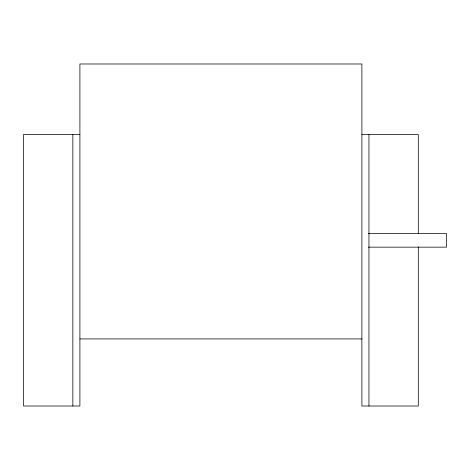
<?xml version="1.0" encoding="UTF-8"?>
<svg xmlns="http://www.w3.org/2000/svg" width="470" height="470" viewBox="0 0 470 470"><rect width="100%" height="100%" fill="white"/><g stroke="black" fill="none" stroke-linecap="round" stroke-linejoin="round"><path stroke-width="0.7" d="M79.9 134.59L23.5 134.59L23.5 406.015L79.9 406.015L79.9 63.985L361.9 63.985L361.9 406.015L418.3 406.015L418.3 246.832M361.9 134.59L418.3 134.59L418.3 233.625M368.462 233.531L446.5 233.531L446.5 247.15L368.462 247.15M79.9 338.935L361.9 338.935M368.95 134.59L368.95 406.015M72.85 134.59L72.85 406.015"/></g></svg>
